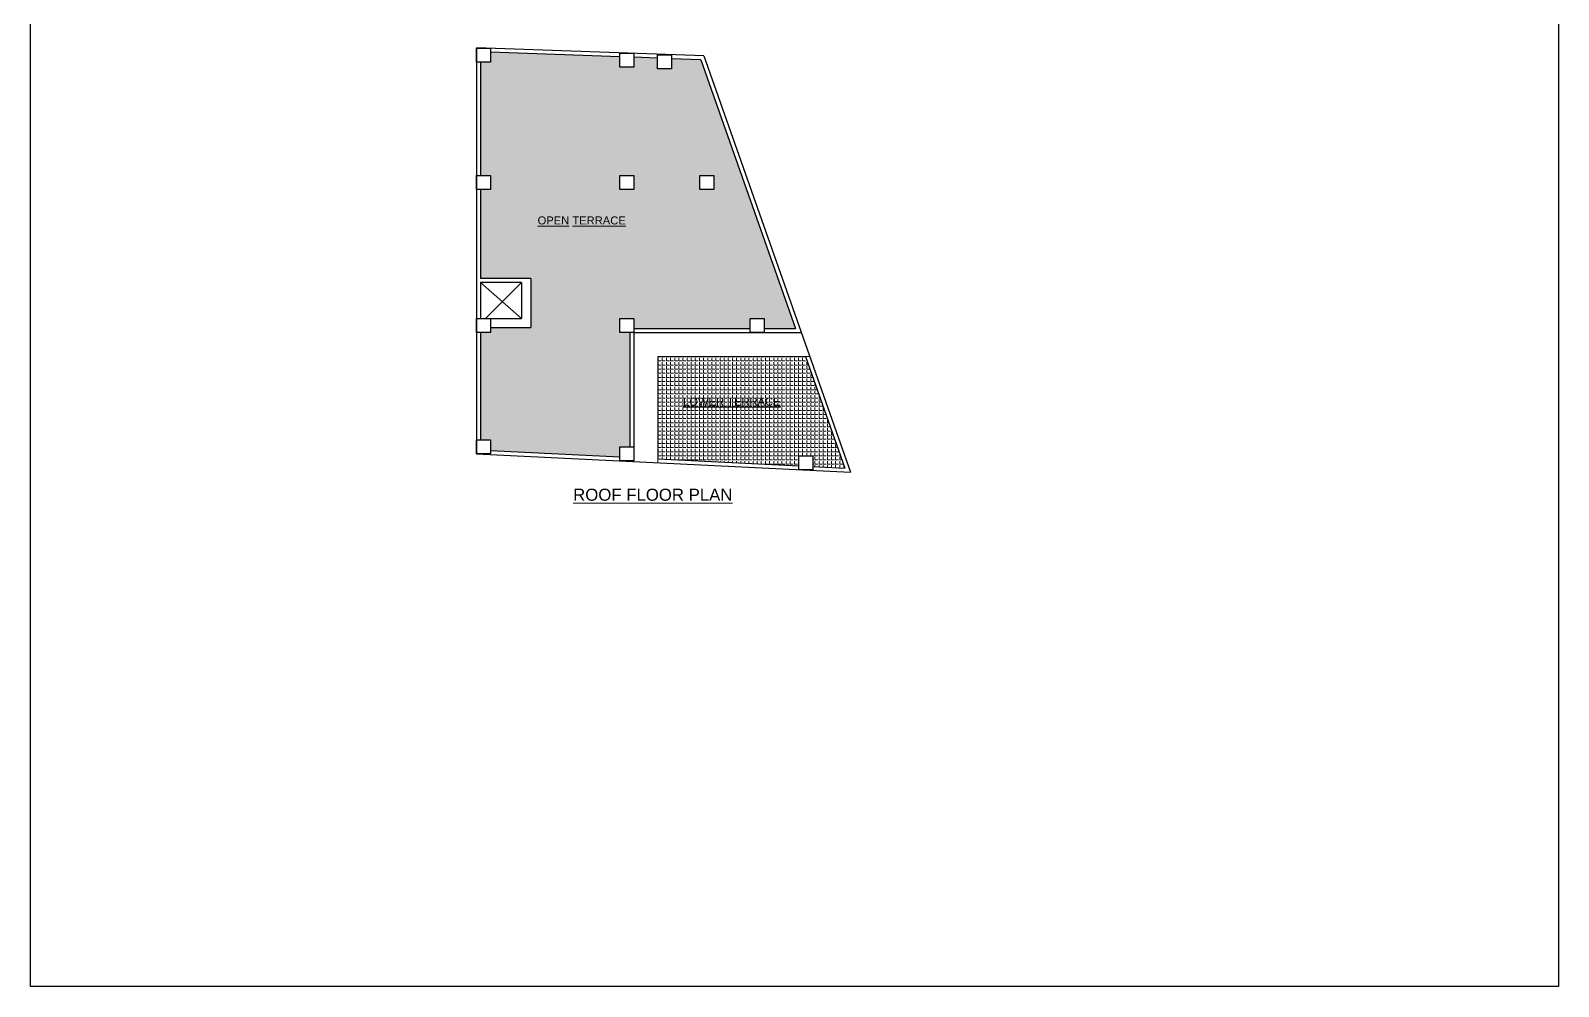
# Model space of a CAD drawing. Header units: inches. Extents: x -6683 to 26091, y -5972 to 4741.
# Drawn here: x 22584 to 24111, y -4556 to -3601 of the extents above; entities that cross this region are included whole.
import ezdxf

# ---------------------------------------------------------------- set-up
doc = ezdxf.new("R2010")
doc.units = ezdxf.units.IN
doc.header["$MEASUREMENT"] = 0
for name, color, linetype, lineweight in [('hatch-.09', 8, 'Continuous', 9), ('Label', 7, 'Continuous', 13), ('Toilet', 7, 'Continuous', 25), ('WALL', 12, 'Continuous', 30), ('wall2', 1, 'Continuous', 15)]:
    doc.layers.add(name, color=color, linetype=linetype, lineweight=lineweight)
doc.styles.add('dim', font='arial.ttf', dxfattribs={"height": 7})
pattern_1 = [(0, (0, 0), (0, 4.125), [3, -1.125]), (90, (0, 0), (-4.125, 3e-16), [3, -1.125])]

msp = doc.modelspace()

# ---------------------------------------------------------------- hatches: boundary and pattern name
at = {"layer": 'hatch-.09'}
h = msp.add_hatch(dxfattribs=at)
h.set_pattern_fill('ANGLE', color=256, scale=15)
h.set_pattern_definition(pattern_1)
h.paths.add_polyline_path([(23254, -3630), (23224.6, -3629), (23224.6, -3639), (23210.6, -3639), (23210.6, -3628.5), (23186.9, -3627.6), (23186.9, -3637.6), (23172.9, -3637.6), (23172.9, -3627.1), (23043.9, -3622.6), (23043.9, -3632.6), (23033.9, -3632.6), (23033.9, -3745.7), (23043.9, -3745.7), (23043.9, -3759.7), (23033.9, -3759.7), (23033.9, -3848.7), (23083.9, -3848.7), (23083.9, -3897.7), (23043.9, -3897.7), (23043.9, -3902.7), (23033.9, -3902.7), (23033.9, -4010.1), (23043.9, -4010.1), (23043.9, -4020.8), (23172.9, -4027.1), (23172.9, -4017.1), (23182.9, -4017.1), (23182.9, -3902.7), (23172.9, -3902.7), (23172.9, -3888.7), (23186.9, -3888.7), (23186.9, -3898.7), (23303.5, -3898.7), (23303.5, -3888.7), (23317.5, -3888.7), (23317.5, -3898.7), (23348.7, -3898.7)])
h.paths.add_polyline_path([(23172.9, -3745.7), (23186.9, -3745.7), (23186.9, -3759.7), (23172.9, -3759.7)], flags=16)
h.paths.add_polyline_path([(23253.1, -3745.7), (23267.1, -3745.7), (23267.1, -3759.7), (23253.1, -3759.7)], flags=16)
h.paths.add_polyline_path([(23088.9, -3799.2), (23181, -3799.2), (23181, -3782.7), (23088.9, -3782.7)], flags=24)
h = msp.add_hatch(dxfattribs=at)
h.set_pattern_fill('ANGLE', color=256, scale=15)
h.set_pattern_definition(pattern_1)
h.paths.add_polyline_path([(23358.6, -3926.7), (23210.9, -3926.7), (23210.9, -4029), (23351.9, -4035.9), (23351.9, -4026), (23365.9, -4026), (23365.9, -4036.6), (23397.9, -4038.2)])
h.paths.add_polyline_path([(23234.1, -3980.3), (23335.6, -3980.3), (23335.6, -3963.8), (23234.1, -3963.8)], flags=24)

# ---------------------------------------------------------------- linework, layer by layer
at = {"layer": 'Defpoints'}
msp.add_lwpolyline([(22583.9, -614.3), (24111.4, -614.3), (24111.4, -4556.5), (22583.9, -4556.5)], close=True, dxfattribs=at)
at = {"layer": 'Toilet'}
msp.add_line((23033.9, -3759.7), (23033.9, -3848.7), dxfattribs=at)
for points in [[(23029.9, -3618.6), (23043.9, -3618.6), (23043.9, -3632.6), (23029.9, -3632.6)], [(23172.9, -3623.6), (23186.9, -3623.6), (23186.9, -3637.6), (23172.9, -3637.6)], [(23210.6, -3625), (23224.6, -3625), (23224.6, -3639), (23210.6, -3639)], [(23029.9, -3745.7), (23043.9, -3745.7), (23043.9, -3759.7), (23029.9, -3759.7)], [(23172.9, -3745.7), (23186.9, -3745.7), (23186.9, -3759.7), (23172.9, -3759.7)], [(23253.1, -3745.7), (23267.1, -3745.7), (23267.1, -3759.7), (23253.1, -3759.7)], [(23029.9, -3888.7), (23043.9, -3888.7), (23043.9, -3902.7), (23029.9, -3902.7)], [(23172.9, -3888.7), (23186.9, -3888.7), (23186.9, -3902.7), (23172.9, -3902.7)], [(23303.5, -3888.7), (23317.5, -3888.7), (23317.5, -3902.7), (23303.5, -3902.7)], [(23029.9, -4010.1), (23043.9, -4010.1), (23043.9, -4024.1), (23029.9, -4024.1)], [(23172.9, -4017.1), (23186.9, -4017.1), (23186.9, -4031.1), (23172.9, -4031.1)], [(23351.9, -4026), (23365.9, -4026), (23365.9, -4040), (23351.9, -4040)]]:
    msp.add_lwpolyline(points, close=True, dxfattribs=at)
at = {"layer": 'WALL'}
for p, q in [((23256.9, -3626.1), (23029.9, -3618.1)), ((23029.9, -3618.1), (23029.9, -4024.1)), ((23033.9, -3632.6), (23033.9, -3745.7)), ((23172.9, -3627.1), (23043.9, -3622.6)), ((23210.6, -3628.5), (23186.9, -3627.6)), ((23254, -3630), (23224.6, -3629)), ((23254, -3630), (23348.7, -3898.7)), ((23256.9, -3626.1), (23403.7, -4042.5)), ((23083.9, -3848.7), (23033.9, -3848.7)), ((23083.9, -3848.7), (23083.9, -3897.7)), ((23033.9, -3852.7), (23033.9, -3888.7)), ((23074.9, -3852.7), (23033.9, -3852.7)), ((23074.9, -3852.7), (23074.9, -3888.7)), ((23043.9, -3888.7), (23074.9, -3888.7)), ((23033.9, -3902.7), (23033.9, -4010.1)), ((23043.9, -3897.7), (23083.9, -3897.7)), ((23182.9, -3902.7), (23182.9, -4017.1)), ((23186.9, -3898.7), (23303.5, -3898.7)), ((23186.9, -3902.7), (23354.4, -3902.7)), ((23186.9, -3902.7), (23186.9, -4023)), ((23317.5, -3898.7), (23348.7, -3898.7)), ((23358.6, -3926.7), (23397.9, -4038.2)), ((23029.9, -4024.1), (23403.7, -4042.5)), ((23043.9, -4020.8), (23172.9, -4027.1)), ((23210.9, -4029), (23351.9, -4035.9)), ((23365.7, -4036.6), (23397.9, -4038.2))]:
    msp.add_line(p, q, dxfattribs=at)
at = {"layer": 'wall2'}
for p, q in [((23074.9, -3888.7), (23033.9, -3852.7)), ((23038.9, -3888.7), (23074.9, -3852.7)), ((23210.9, -3926.7), (23362.8, -3926.7)), ((23210.9, -3926.7), (23210.9, -4033))]:
    msp.add_line(p, q, dxfattribs=at)

# ---------------------------------------------------------------- texts
at = {"layer": 'Label', "color": 5, "linetype": 'ByBlock', "attachment_point": 2, "style": 'dim'}
for s, insert, char_height, width in [('{\\fArial TUR|b0|i0|c162|p34;\\LOP\\fArial TUR|b0|i0|c0|p34;EN TERRACE}', (23134.9, -3786.7), 8, 128.158), ('{\\LLOWER TERRACE}', (23285, -3967.8), 8, 128.158), ('{\\LROOF FLOOR PLAN}', (23206, -4058.9), 12, 504.78)]:
    msp.add_mtext(s, dxfattribs=dict(at, insert=insert, char_height=char_height, width=width))

doc.saveas('drawing.dxf')
